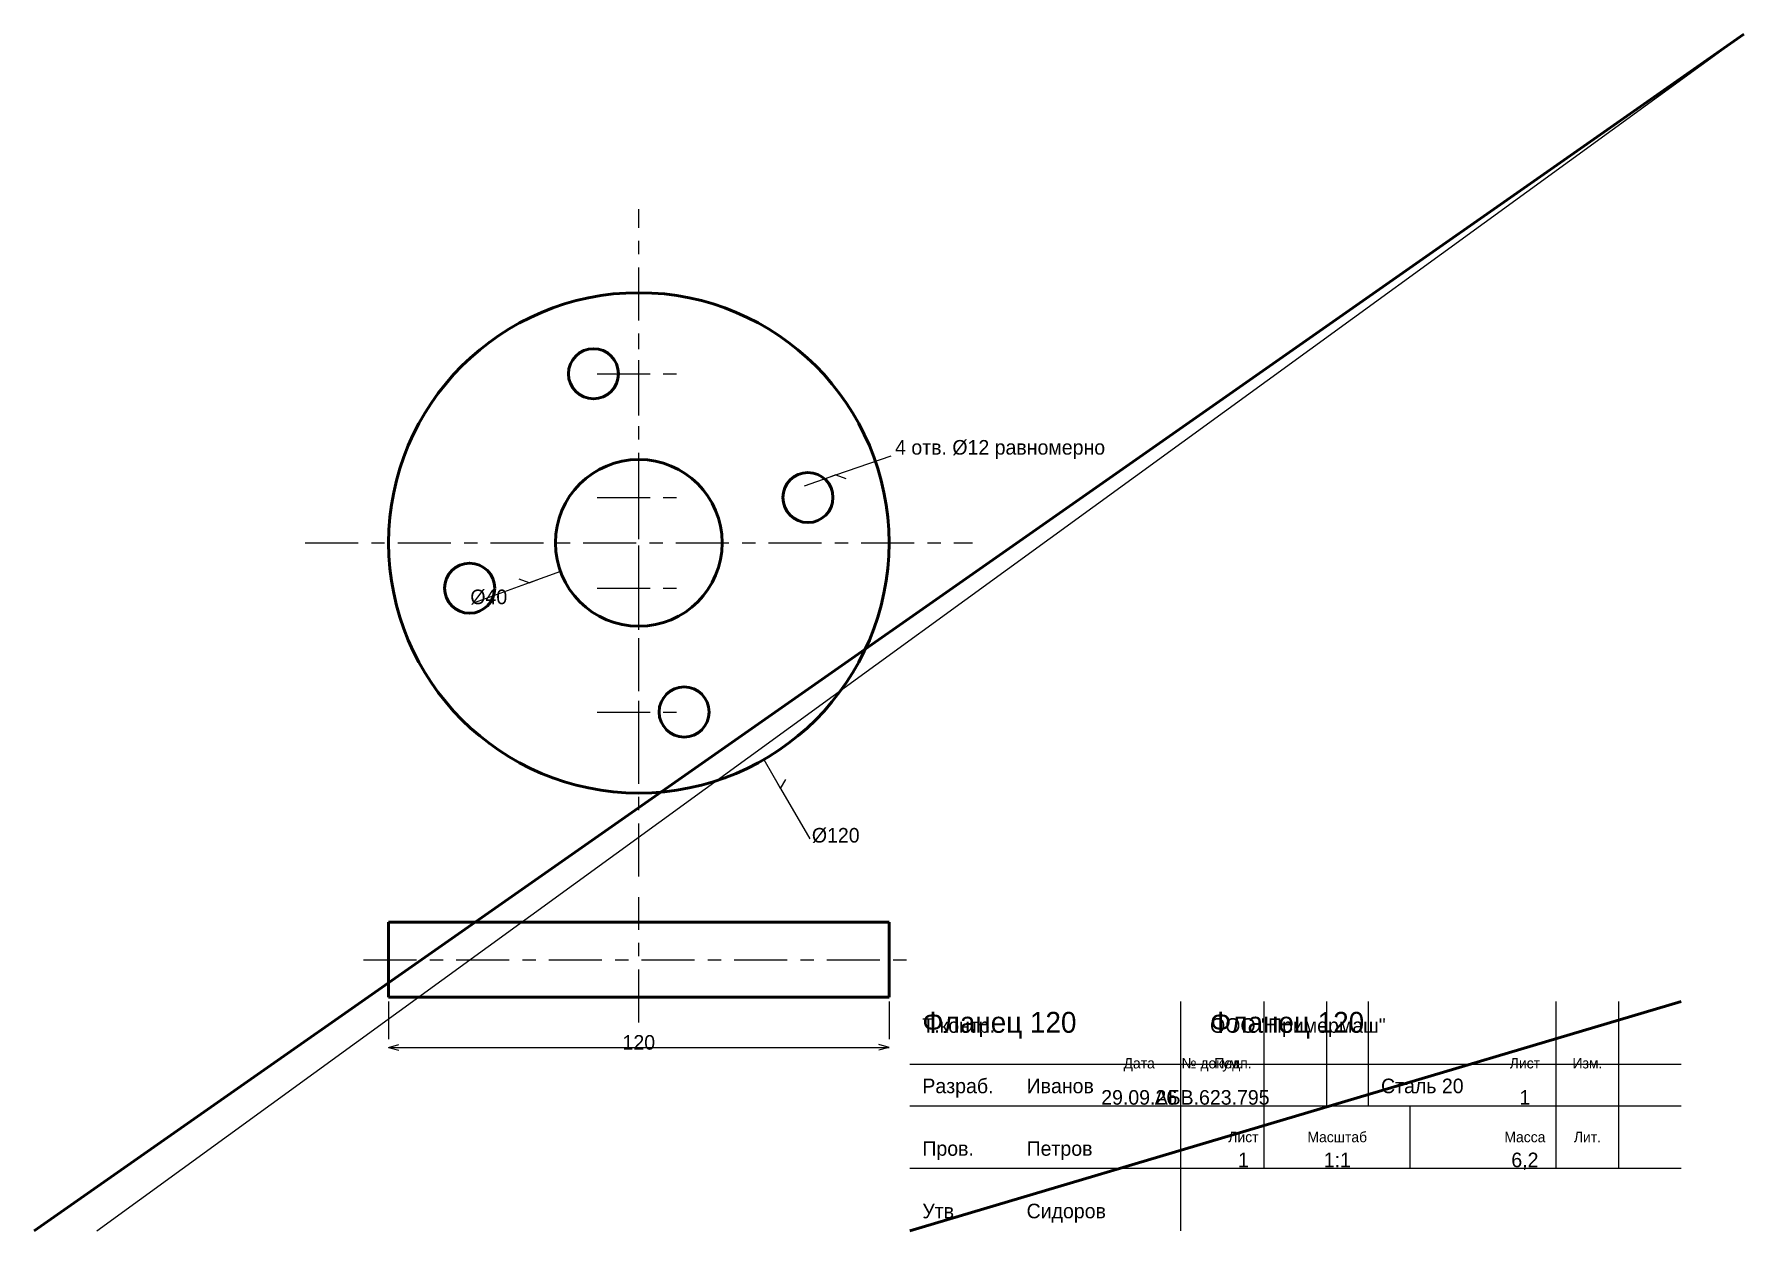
# Model space of a CAD drawing. Header units: millimetres. Extents: x 5 to 415, y 5 to 292.
import ezdxf
from ezdxf.enums import TextEntityAlignment as Align

# ---------------------------------------------------------------- set-up
doc = ezdxf.new("R2010")
doc.units = ezdxf.units.MM
doc.linetypes.add('CENTER', pattern=[22.225, 12.7, -3.175, 3.175, -3.175])
doc.linetypes.add('DASHED', pattern=[9, 6, -3])
for name, color, linetype, lineweight in [('AXIS', 7, 'CENTER', 25), ('DIMS', 7, 'CONTINUOUS', 25), ('MAIN', 7, 'CONTINUOUS', 50), ('TEXT', 7, 'CONTINUOUS', 25), ('THIN', 7, 'CONTINUOUS', 25)]:
    doc.layers.add(name, color=color, linetype=linetype, lineweight=lineweight)

msp = doc.modelspace()

# ---------------------------------------------------------------- linework, layer by layer
at = {"layer": 'AXIS', "linetype": 'CENTER', "lineweight": 25}
for p, q in [((150, 90), (150, 250)), ((150, 200.569), (150, 220.569)), ((140, 210.569), (160, 210.569)), ((150, 170.87), (150, 190.87)), ((140, 180.87), (160, 180.87)), ((70, 170), (230, 170)), ((150, 149.13), (150, 169.13)), ((140, 159.13), (160, 159.13)), ((150, 119.431), (150, 139.431)), ((140, 129.431), (160, 129.431)), ((150, 55), (150, 85)), ((84, 70), (216, 70))]:
    msp.add_line(p, q, dxfattribs=at)
at = {"layer": 'DIMS', "linetype": 'CONTINUOUS', "lineweight": 25}
for p, q in [((197.276, 186.278), (210.513, 190.836)), ((189.712, 183.674), (197.276, 186.278)), ((197.276, 186.278), (194.912, 185.464)), ((197.276, 186.278), (199.64, 185.464)), ((123.689, 160.423), (110.533, 155.635)), ((123.689, 160.423), (121.339, 161.278)), ((131.206, 163.16), (123.689, 160.423)), ((123.689, 160.423), (126.038, 161.278)), ((180, 118.038), (184, 111.11)), ((184, 111.11), (182.75, 113.275)), ((184, 111.11), (185.25, 113.275)), ((184, 111.11), (191, 98.986)), ((90, 60), (90, 51)), ((210, 60), (210, 51)), ((90, 49), (92.415, 49.647)), ((210, 49), (207.585, 49.647)), ((90, 49), (210, 49)), ((90, 49), (92.415, 48.353)), ((210, 49), (207.585, 48.353))]:
    msp.add_line(p, q, dxfattribs=at)
at = {"layer": 'MAIN', "linetype": 'CONTINUOUS', "lineweight": 50}
for p, q in [((5, 5), (415, 292)), ((90, 79), (210, 79)), ((90, 61), (90, 79)), ((210, 61), (210, 79)), ((90, 61), (210, 61)), ((215, 5), (400, 60))]:
    msp.add_line(p, q, dxfattribs=at)
for centre, radius in [((150, 170), 60), ((139.13, 210.569), 6), ((150, 170), 20), ((190.569, 180.87), 6), ((109.431, 159.13), 6), ((160.87, 129.431), 6)]:
    msp.add_circle(centre, radius, dxfattribs=at)
at = {"layer": 'THIN', "linetype": 'CONTINUOUS', "lineweight": 25}
for p, q in [((20, 5), (415, 292)), ((280, 5), (280, 60)), ((300, 35), (300, 60)), ((315, 35), (315, 60)), ((325, 35), (325, 60)), ((370, 35), (370, 60)), ((385, 35), (385, 60)), ((215, 45), (400, 45)), ((215, 35), (400, 35)), ((300, 20), (300, 35)), ((335, 20), (335, 35)), ((370, 20), (370, 35)), ((385, 20), (385, 35)), ((215, 20), (400, 20))]:
    msp.add_line(p, q, dxfattribs=at)
at = {"layer": 'THIN', "linetype": 'DASHED', "lineweight": 25}
for p, q in [((90, 61), (100, 61)), ((200, 61), (210, 61))]:
    msp.add_line(p, q, dxfattribs=at)

# ---------------------------------------------------------------- texts
at = {"layer": 'DIMS', "linetype": 'CONTINUOUS', "lineweight": 25}
for s, p in [('4 отв. %%c12 равномерно', (211.459, 191.162)), ('%%c40', (109.593, 155.293)), ('%%c120', (191.5, 98.12))]:
    msp.add_text(s, height=3.5, dxfattribs=at).set_placement(p)
msp.add_text('120', height=3.5, dxfattribs=at).set_placement((150, 50.2), align=Align.MIDDLE_CENTER)
at = {"layer": 'TEXT', "linetype": 'CONTINUOUS', "lineweight": 25}
for s, height, p in [('Фланец 120', 5, (218, 52.5)), ('Фланец 120', 5, (287, 52.5)), ('Т.контр.', 3.5, (218, 52.5)), ('ООО "Примермаш"', 3.5, (287, 52.5)), ('Разраб.', 3.5, (218, 38)), ('Иванов', 3.5, (243, 38)), ('Сталь 20', 3.5, (328, 38)), ('Пров.', 3.5, (218, 23)), ('Петров', 3.5, (243, 23)), ('Утв.', 3.5, (218, 8)), ('Сидоров', 3.5, (243, 8))]:
    msp.add_text(s, height=height, dxfattribs=at).set_placement(p)
for s, height, p in [('Дата', 2.5, (270, 45.2)), ('№ докум.', 2.5, (287.5, 45.2)), ('Подп.', 2.5, (292.5, 45.2)), ('Лист', 2.5, (362.5, 45.2)), ('Изм.', 2.5, (377.5, 45.2)), ('29.09.26', 3.5, (270, 37)), ('АБВ.623.795', 3.5, (287.5, 37)), ('1', 3.5, (362.5, 37)), ('Лист', 2.5, (295, 27.5)), ('Масштаб', 2.5, (317.5, 27.5)), ('Масса', 2.5, (362.5, 27.5)), ('Лит.', 2.5, (377.5, 27.5)), ('1', 3.5, (295, 22)), ('1:1', 3.5, (317.5, 22)), ('6,2', 3.5, (362.5, 22))]:
    msp.add_text(s, height=height, dxfattribs=at).set_placement(p, align=Align.MIDDLE_CENTER)

doc.saveas('drawing.dxf')
